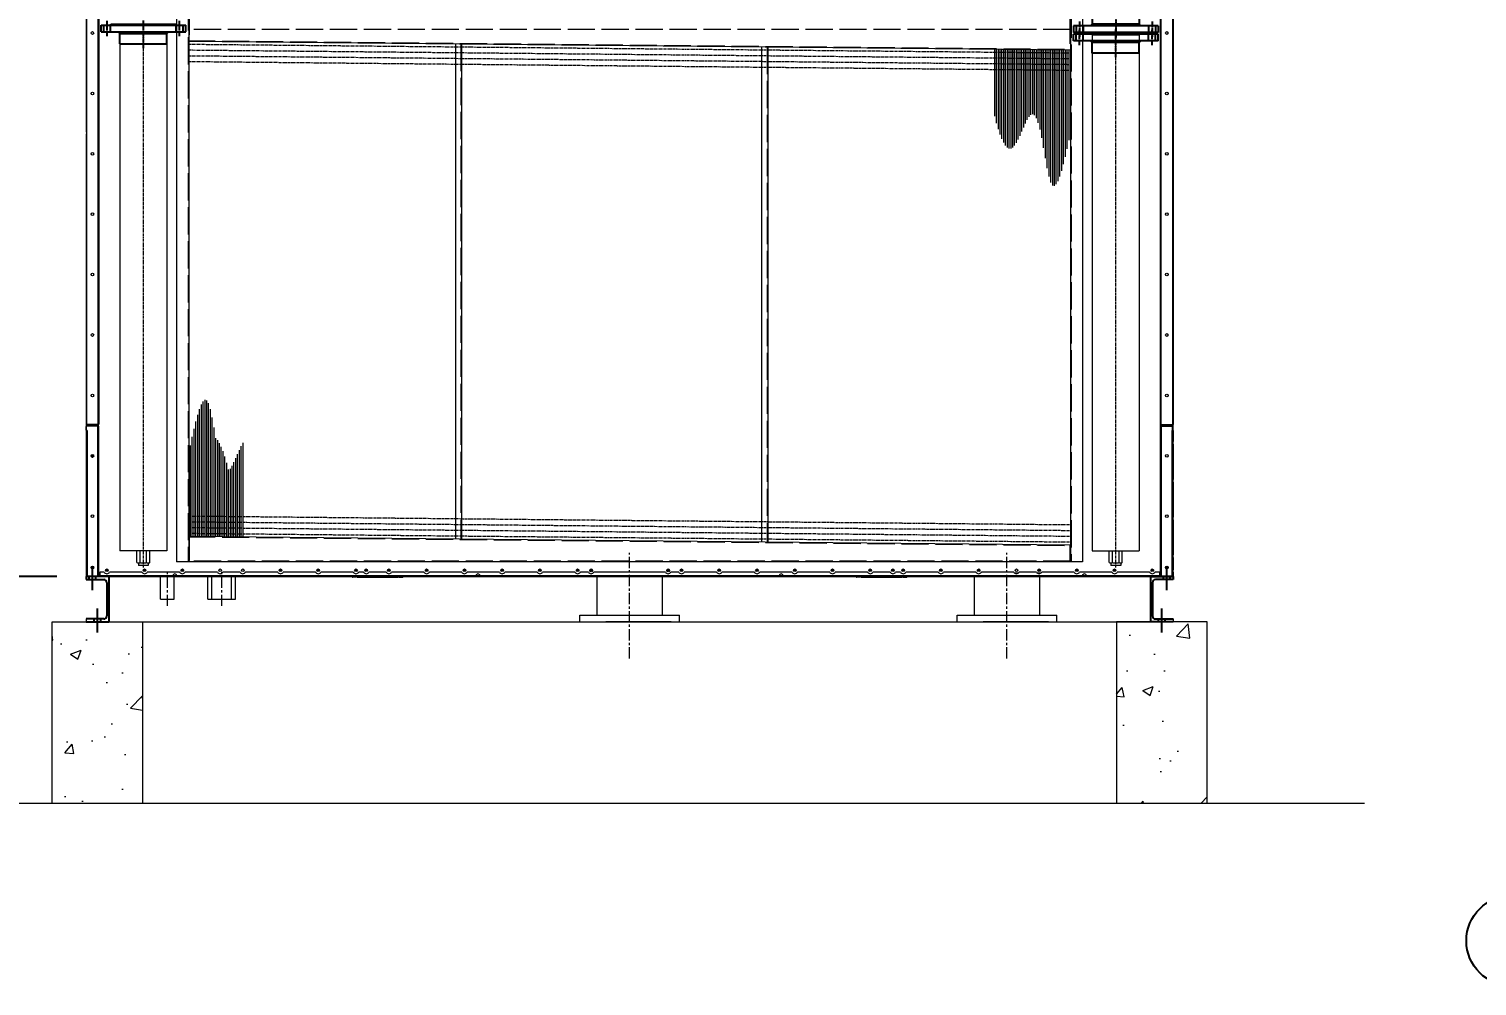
# Model space of a CAD drawing. Header units: millimetres. Extents: x -17070 to 52615, y -291348 to 41600.
# Drawn here: x 26059 to 30854, y 27032 to 30201 of the extents above; entities that cross this region are included whole.
import ezdxf

# ---------------------------------------------------------------- set-up
doc = ezdxf.new("R2010")
doc.units = ezdxf.units.MM
for name, pattern in [('CENTER', [2, 1.25, -0.25, 0.25, -0.25]), ('CENTERX2', [4, 2.5, -0.5, 0.5, -0.5]), ('DASHED', [15, 12, -3])]:
    doc.linetypes.add(name, pattern=pattern)
for name, color, linetype in [('center', 1, 'CENTER'), ('냉각탑_dim', 1, 'Continuous'), ('냉각탑_기초', 23, 'Continuous')]:
    doc.layers.add(name, color=color, linetype=linetype)
doc.styles.get("Standard").update_dxf_attribs({"font": 'arial.ttf'})
doc.dimstyles.new('1.40', dxfattribs={"dimscale": 20, "dimtxt": 1.5, "dimasz": 1, "dimexe": 0.5, "dimexo": 0.5, "dimgap": 0.5, "dimtad": 1, "dimdec": 0, "dimzin": 0, "dimdsep": 46, "dimtxsty": 'Standard', "dimcen": 0, "dimclrd": 2, "dimclre": 2, "dimclrt": 3, "dimadec": 0, "dimazin": 0, "dimtfac": 1, "dimtdec": 0, "dimtmove": 0, "dimatfit": 0, "dimfxl": 1, "dimtolj": 1, "dimtzin": 0, "dimlwd": -1, "dimlwe": -1, "dimarcsym": 0})

# ---------------------------------------------------------------- blocks, each defined once
blk = doc.blocks.new('*D515')
at = {"color": 2, "transparency": 16777216}
for p, q in [((26151.1, 31987.4), (25102.8, 31987.4)), ((25112.8, 31867.4), (25112.8, 28507.4)), ((26151.1, 28387.4), (25102.8, 28387.4))]:
    blk.add_line(p, q, dxfattribs=at)
for points in [[(25092.8, 31867.4), (25132.8, 31867.4), (25112.8, 31987.4)], [(25092.8, 28507.4), (25132.8, 28507.4), (25112.8, 28387.4)]]:
    blk.add_solid(points, dxfattribs=at)
at = {"layer": 'Defpoints', "color": 0, "transparency": 16777216}
for p in [(26251.1, 31987.4), (25112.8, 28387.4), (26251.1, 28387.4)]:
    blk.add_point(p, dxfattribs=at)
at = {"color": 3, "lineweight": 5, "transparency": 16777216, "insert": (24981.2, 30187.4), "char_height": 140, "attachment_point": 5, "rotation": 90}
blk.add_mtext('\\A1;3600', dxfattribs=at)
blk = doc.blocks.new('A$C1AC8305B')
at = {"color": 1, "linetype": 'CENTER', "ltscale": 10}
for p, q in [((40, 260), (90.5, 260)), ((0, 140), (93.5, 140)), ((40, 20), (90.5, 20))]:
    blk.add_line(p, q, dxfattribs=at)
at = {"color": 0, "ltscale": 30}
for p, q in [((54.3, 0), (54.3, 280)), ((54.3, 280), (76.3, 280)), ((54.3, 271.5), (76.3, 271.5)), ((54.3, 248.5), (76.3, 248.5)), ((76.3, 0), (76.3, 280)), ((76.3, 247.4), (79.3, 247.4)), ((79.3, 32.6), (79.3, 247.4)), ((14.3, 62), (14.3, 218)), ((14.3, 218), (49.3, 218)), ((49.3, 218), (54.3, 223.3)), ((49.3, 62), (49.3, 218)), ((14.3, 62), (49.3, 62)), ((49.3, 62), (54.3, 56.7)), ((54.3, 31.5), (76.3, 31.5)), ((54.3, 8.5), (76.3, 8.5)), ((54.3, 0), (76.3, 0)), ((76.3, 32.6), (79.3, 32.6))]:
    blk.add_line(p, q, dxfattribs=at)
blk = doc.blocks.new('3')
at = {"lineweight": 20, "ltscale": 7.5}
for p, q in [((26547.7, 31949.4), (26547.7, 28436.8)), ((26587.7, 31949.4), (26587.7, 28438.8)), ((29507.7, 31949.4), (29507.7, 28438.8)), ((29547.7, 31949.4), (29547.7, 28436.8)), ((29657.7, 30241.1), (29657.7, 30181.1)), ((26359.9, 30181.1), (26359.9, 28472.8)), ((26515.5, 30181.1), (26515.5, 28472.8)), ((29579.9, 30181.1), (29579.9, 28472.8)), ((29579.9, 30181.1), (29735.5, 30181.1)), ((29735.5, 30181.1), (29735.5, 28472.8)), ((26585.7, 30159.9), (29507.7, 30131.1)), ((27471.4, 30151.2), (27471.4, 28512.9)), ((27491.4, 30151), (27491.4, 28512.7)), ((28485, 30141.2), (28485, 28502.9)), ((28505, 30141), (28505, 28502.7)), ((26585.7, 28521.6), (29507.7, 28492.8)), ((26515.5, 28472.8), (26359.9, 28472.8)), ((26416.1, 28434.4), (26416.1, 28472.8)), ((26459.3, 28472.8), (26416.1, 28472.8)), ((26427, 28434.4), (26427, 28472.8)), ((26448.5, 28434.4), (26448.5, 28472.8)), ((26459.3, 28434.4), (26459.3, 28472.8)), ((29547.7, 28436.8), (26547.7, 28436.8)), ((29579.9, 28472.8), (29735.5, 28472.8)), ((29636.1, 28434.4), (29636.1, 28472.8)), ((29647, 28434.4), (29647, 28472.8)), ((29668.5, 28434.4), (29668.5, 28472.8)), ((29679.3, 28434.4), (29679.3, 28472.8)), ((26421.6, 28433.3), (26421.6, 28423.9)), ((26453.9, 28423.9), (26421.6, 28423.9)), ((26453.9, 28433.3), (26453.9, 28423.9)), ((29641.6, 28433.3), (29641.6, 28423.9)), ((29673.9, 28423.9), (29641.6, 28423.9)), ((29673.9, 28433.3), (29673.9, 28423.9))]:
    blk.add_line(p, q, dxfattribs=at)
at = {"color": 6, "linetype": 'DASHED', "lineweight": 20, "ltscale": 7.5}
for p, q in [((29509.7, 31949.4), (29509.7, 28436.8)), ((26585.7, 31860.6), (26585.7, 28438.8)), ((26589.7, 30271.1), (26589.7, 30161.1)), ((29505.7, 30241.1), (29505.7, 30131.1)), ((29507.7, 30199.1), (26585.7, 30199.1)), ((26585.7, 30161.9), (29507.7, 30133.1)), ((27489.4, 30151), (27489.4, 28512.7)), ((28503, 30141), (28503, 28502.7)), ((26585.7, 28519.6), (29507.7, 28490.8)), ((26589.7, 28531.1), (26589.7, 28438.8)), ((29505.7, 28492.8), (29505.7, 28438.8)), ((29507.7, 28438.8), (26585.7, 28438.8))]:
    blk.add_line(p, q, dxfattribs=at)
at = {"color": 7, "lineweight": 20}
for p, q in [((29805.7, 28892.2), (29805.7, 31814.4)), ((26286.9, 31749.4), (26286.9, 28890.8)), ((26289.7, 31750.8), (26289.7, 28892.2)), ((29808.5, 28890.8), (29808.5, 31749.4)), ((26248.9, 31744), (26248.9, 28890.8)), ((29846.5, 28890.8), (29846.5, 31744)), ((29849.3, 28890.8), (29849.3, 31744)), ((26325.3, 28387.4), (29770.1, 28387.4)), ((27939.4, 28387.4), (27939.4, 28259.4)), ((28155.7, 28387.4), (28155.7, 28259.4)), ((29189, 28387.4), (29189, 28259.4)), ((29405.3, 28387.4), (29405.3, 28259.4)), ((26494.7, 28312.4), (26539.7, 28312.4)), ((26651.2, 28312.4), (26743.2, 28312.4)), ((27882.6, 28259.4), (28212.6, 28259.4)), ((27882.6, 28237.4), (27882.6, 28259.4)), ((28212.6, 28237.4), (28212.6, 28259.4)), ((29132.1, 28259.4), (29462.1, 28259.4)), ((29132.1, 28237.4), (29132.1, 28259.4)), ((29462.1, 28237.4), (29462.1, 28259.4)), ((27882.6, 28237.4), (28212.6, 28237.4)), ((28185.7, 28237.4), (27969.4, 28237.4)), ((29132.1, 28237.4), (29462.1, 28237.4)), ((29435.3, 28237.4), (29219, 28237.4))]:
    blk.add_line(p, q, dxfattribs=at)
at = {"color": 7, "lineweight": 20, "ltscale": 0.441833}
blk.add_line((26247.7, 30919.2), (26247.7, 29858.8), dxfattribs=at)
at = {"color": 1, "linetype": 'CENTER', "lineweight": 20, "ltscale": 7.5}
for p, q in [((26437.7, 28418.1), (26437.7, 30181.1)), ((29657.7, 28418.1), (29657.7, 30181.1)), ((26585.7, 30150.4), (29507.6, 30121.6)), ((26585.7, 30131.3), (29507.4, 30102.5)), ((26585.7, 30112.3), (29507.2, 30083.5)), ((26585.7, 30093.2), (29507, 30064.4)), ((26585.7, 28588.3), (29508.4, 28559.5)), ((26585.7, 28569.2), (29508.2, 28540.4)), ((26585.7, 28550.2), (29508, 28521.4)), ((26585.7, 28531.1), (29507.8, 28502.3))]:
    blk.add_line(p, q, dxfattribs=at)
at = {"color": 5, "lineweight": 20, "ltscale": 7.5}
for p, q in [((29255.7, 30134.2), (29255.7, 29911.5)), ((29261.7, 30134.1), (29261.7, 29889.3)), ((29267.7, 30134), (29267.7, 29869.2)), ((29273.7, 30134), (29273.7, 29851.5)), ((29279.7, 30133.9), (29279.7, 29836.5)), ((29285.7, 30133.8), (29285.7, 29824.3)), ((29291.7, 30133.7), (29291.7, 29815)), ((29297.7, 30133.7), (29297.7, 29808.7)), ((29303.7, 30133.6), (29303.7, 29805.5)), ((29309.7, 30133.5), (29309.7, 29805.5)), ((29315.7, 30133.4), (29315.7, 29808.5)), ((29321.7, 30133.4), (29321.7, 29814.6)), ((29327.7, 30133.3), (29327.7, 29823.6)), ((29333.7, 30133.2), (29333.7, 29834.7)), ((29339.7, 30133.2), (29339.7, 29847.4)), ((29345.7, 30133.1), (29345.7, 29860.8)), ((29351.7, 30133), (29351.7, 29874.5)), ((29357.7, 30132.9), (29357.7, 29887.7)), ((29363.7, 30132.9), (29363.7, 29899.7)), ((29369.7, 30132.8), (29369.7, 29909.7)), ((29375.7, 30132.7), (29375.7, 29916.4)), ((29381.7, 30132.6), (29381.7, 29918.4)), ((29387.7, 30132.6), (29387.7, 29914.9)), ((29393.7, 30132.5), (29393.7, 29905.5)), ((29399.7, 30132.4), (29399.7, 29889.9)), ((29405.7, 30132.3), (29405.7, 29867.9)), ((29411.7, 30132.3), (29411.7, 29840)), ((29417.7, 30132.2), (29417.7, 29807.6)), ((29423.7, 30132.1), (29423.7, 29773.1)), ((29429.7, 30132), (29429.7, 29739.9)), ((29435.7, 30132), (29435.7, 29712.1)), ((29441.7, 30131.9), (29441.7, 29692.6)), ((29447.7, 30131.8), (29447.7, 29682.8)), ((29453.7, 30131.7), (29453.7, 29681.3)), ((29459.7, 30131.7), (29459.7, 29686.5)), ((29465.7, 30131.6), (29465.7, 29697.1)), ((29471.7, 30131.5), (29471.7, 29712.2)), ((29477.7, 30131.5), (29477.7, 29731)), ((29483.7, 30131.4), (29483.7, 29752.9)), ((29489.7, 30131.3), (29489.7, 29777.4)), ((29495.7, 30131.2), (29495.7, 29803.9)), ((29501.7, 30131.2), (29501.7, 29832.1)), ((26635.7, 28522.2), (26635.7, 28967.4)), ((26641.7, 28522.1), (26641.7, 28972.5)), ((26647.7, 28522), (26647.7, 28971)), ((26617.7, 28522.4), (26617.7, 28922.9)), ((26623.7, 28522.3), (26623.7, 28941.7)), ((26629.7, 28522.3), (26629.7, 28956.8)), ((26653.7, 28520.5), (26653.7, 28961.3)), ((26659.7, 28520.4), (26659.7, 28941.8)), ((26605.7, 28522.8), (26605.7, 28876.5)), ((26611.7, 28522.8), (26611.7, 28901)), ((26665.7, 28520.4), (26665.7, 28913.9)), ((26671.7, 28520.3), (26671.7, 28880.8)), ((26593.7, 28522.8), (26593.7, 28821.8)), ((26599.7, 28522.8), (26599.7, 28850)), ((26677.7, 28520.2), (26677.7, 28846.3)), ((26683.7, 28520.1), (26683.7, 28838.9)), ((26689.7, 28520.1), (26689.7, 28829.6)), ((26767.7, 28520.6), (26767.7, 28830.3)), ((26695.7, 28520), (26695.7, 28817.4)), ((26701.7, 28519.9), (26701.7, 28802.3)), ((26707.7, 28519.8), (26707.7, 28784.7)), ((26743.7, 28520.9), (26743.7, 28779.4)), ((26749.7, 28520.8), (26749.7, 28793.1)), ((26755.7, 28520.7), (26755.7, 28806.5)), ((26761.7, 28520.6), (26761.7, 28819.1)), ((26713.7, 28519.8), (26713.7, 28764.6)), ((26719.7, 28519.7), (26719.7, 28742.4)), ((26725.7, 28521.1), (26725.7, 28744.2)), ((26731.7, 28521), (26731.7, 28754.2)), ((26737.7, 28520.9), (26737.7, 28766.2))]:
    blk.add_line(p, q, dxfattribs=at)
at = {"color": 7, "lineweight": 20, "ltscale": 0.44375}
blk.add_line((26247.7, 29853.6), (26247.7, 28788.6), dxfattribs=at)
at = {"color": 7, "lineweight": 20, "ltscale": 0.000500046}
blk.add_line((26248.9, 28890.8), (26247.7, 28890.8), dxfattribs=at)
at = {"color": 7, "lineweight": 20, "ltscale": 0.004833}
for p, q in [((26247.7, 28872.4), (26247.7, 28884)), ((29845.7, 28872.4), (29845.7, 28884)), ((29847.7, 28872.4), (29847.7, 28884)), ((26293.4, 28402.4), (26293.4, 28390.8)), ((29802, 28402.4), (29802, 28390.8)), ((27143.2, 28385.4), (27131.6, 28385.4)), ((27283.2, 28385.4), (27294.8, 28385.4)), ((28812.2, 28385.4), (28800.6, 28385.4)), ((28952.2, 28385.4), (28963.8, 28385.4))]:
    blk.add_line(p, q, dxfattribs=at)
at = {"color": 7, "lineweight": 20, "ltscale": 0.000833333}
for p, q in [((26249.7, 28872.4), (26247.7, 28872.4)), ((26249.7, 28871.6), (26247.7, 28871.6)), ((26247.7, 28871.6), (26249.7, 28871.6)), ((29845.7, 28872.4), (29847.7, 28872.4)), ((29845.7, 28871.6), (29847.7, 28871.6)), ((29847.7, 28871.6), (29845.7, 28871.6)), ((26535, 28389.4), (26535, 28387.4)), ((26548.4, 28389.4), (26548.4, 28387.4)), ((27539, 28389.4), (27539, 28387.4)), ((27552.4, 28389.4), (27552.4, 28387.4)), ((28543, 28389.4), (28543, 28387.4)), ((28556.4, 28389.4), (28556.4, 28387.4)), ((29547, 28389.4), (29547, 28387.4)), ((29560.4, 28389.4), (29560.4, 28387.4)), ((27143.2, 28385.4), (27143.2, 28387.4)), ((27283.2, 28385.4), (27283.2, 28387.4)), ((28812.2, 28385.4), (28812.2, 28387.4)), ((28952.2, 28385.4), (28952.2, 28387.4))]:
    blk.add_line(p, q, dxfattribs=at)
at = {"color": 7, "lineweight": 20, "ltscale": 0.201042}
for p, q in [((26247.7, 28871.6), (26247.7, 28389.1)), ((26251.1, 28871.6), (26251.1, 28389.1)), ((29844.3, 28389.1), (29844.3, 28871.6)), ((29847.7, 28389.1), (29847.7, 28871.6))]:
    blk.add_line(p, q, dxfattribs=at)
at = {"color": 7, "lineweight": 20, "ltscale": 0.015833}
for p, q in [((26286.9, 28890.8), (26248.9, 28890.8)), ((29808.5, 28890.8), (29846.5, 28890.8))]:
    blk.add_line(p, q, dxfattribs=at)
at = {"color": 7, "lineweight": 20, "ltscale": 0.000583333}
for p, q in [((26249.3, 28889.4), (26249.3, 28890.8)), ((26251.1, 28871.6), (26249.7, 28871.6)), ((26286.9, 28889.4), (26286.9, 28890.8)), ((29808.5, 28889.4), (29808.5, 28890.8)), ((29845.7, 28871.6), (29844.3, 28871.6)), ((29846.1, 28889.4), (29846.1, 28890.8))]:
    blk.add_line(p, q, dxfattribs=at)
at = {"color": 7, "lineweight": 20, "ltscale": 0.015667}
for p, q in [((26249.3, 28889.4), (26286.9, 28889.4)), ((29846.1, 28889.4), (29808.5, 28889.4))]:
    blk.add_line(p, q, dxfattribs=at)
at = {"color": 7, "lineweight": 20, "ltscale": 0.000958937}
blk.add_line((26249.7, 28887.1), (26249.7, 28889.4), dxfattribs=at)
at = {"color": 7, "lineweight": 20, "ltscale": 0.005875}
for p, q in [((26249.7, 28871.6), (26249.7, 28885.7)), ((29845.7, 28885.7), (29845.7, 28871.6))]:
    blk.add_line(p, q, dxfattribs=at)
at = {"color": 7, "lineweight": 20, "ltscale": 0.01525}
for p, q in [((26286.3, 28885.7), (26249.7, 28885.7)), ((29809.1, 28885.7), (29845.7, 28885.7)), ((26286.3, 28387.4), (26249.7, 28387.4)), ((29845.7, 28387.4), (29809.1, 28387.4))]:
    blk.add_line(p, q, dxfattribs=at)
at = {"color": 7, "lineweight": 20, "ltscale": 0.014667}
for p, q in [((26251.1, 28887.4), (26286.3, 28887.4)), ((29844.3, 28887.4), (29809.1, 28887.4)), ((26251.1, 28389.1), (26286.3, 28389.1)), ((29844.3, 28389.1), (29809.1, 28389.1))]:
    blk.add_line(p, q, dxfattribs=at)
at = {"color": 7, "lineweight": 20, "ltscale": 0.000834157}
blk.add_line((26253.1, 28887.4), (26253.1, 28889.4), dxfattribs=at)
at = {"color": 7, "lineweight": 20, "ltscale": 0.000708334}
for p, q in [((26286.3, 28885.7), (26286.3, 28887.4)), ((29809.1, 28885.7), (29809.1, 28887.4))]:
    blk.add_line(p, q, dxfattribs=at)
at = {"color": 7, "lineweight": 20, "ltscale": 0.001131}
for p, q in [((26289, 28885.7), (26286.3, 28885.7)), ((29806.4, 28885.7), (29809.1, 28885.7)), ((26289, 28389.1), (26286.3, 28389.1)), ((29806.4, 28389.1), (29809.1, 28389.1))]:
    blk.add_line(p, q, dxfattribs=at)
at = {"color": 7, "lineweight": 20, "ltscale": 0.206917}
for p, q in [((26286.3, 28389.1), (26286.3, 28885.7)), ((29809.1, 28389.1), (29809.1, 28885.7))]:
    blk.add_line(p, q, dxfattribs=at)
at = {"color": 7, "lineweight": 20, "ltscale": 0.000912135}
for p, q in [((26289.1, 28890.8), (26286.9, 28890.8)), ((29808.5, 28890.8), (29806.3, 28890.8))]:
    blk.add_line(p, q, dxfattribs=at)
at = {"color": 7, "lineweight": 20, "ltscale": 0.000414935}
for p, q in [((26288, 28885.7), (26288.7, 28886.4)), ((29807.4, 28885.7), (29806.7, 28886.4)), ((26288, 28389.1), (26288.7, 28388.4)), ((29807.4, 28389.1), (29806.7, 28388.4))]:
    blk.add_line(p, q, dxfattribs=at)
at = {"color": 7, "lineweight": 20, "ltscale": 0.000341711}
for p, q in [((26288.9, 28890.2), (26288.3, 28890.8)), ((29806.5, 28890.2), (29807.1, 28890.8))]:
    blk.add_line(p, q, dxfattribs=at)
at = {"color": 7, "lineweight": 20, "ltscale": 0.00126}
blk.add_line((26288.3, 28886.7), (26288.3, 28889.8), dxfattribs=at)
at = {"color": 7, "lineweight": 20, "ltscale": 1.84442e-05}
blk.add_line((26289.7, 28892.1), (26289.7, 28892.2), dxfattribs=at)
at = {"color": 7, "lineweight": 20, "ltscale": 1.85381e-05}
blk.add_line((26289.7, 28892.1), (26289.7, 28892.2), dxfattribs=at)
at = {"color": 7, "lineweight": 20, "ltscale": 2.99318e-05}
blk.add_line((26289.7, 28892.1), (26289.7, 28892.2), dxfattribs=at)
blk.add_line((26289.7, 28892.1), (26289.7, 28892.2), dxfattribs=at)
at = {"color": 7, "lineweight": 20, "ltscale": 1.47704e-05}
blk.add_line((26289.7, 28892.2), (26289.7, 28892.2), dxfattribs=at)
at = {"color": 7, "lineweight": 20, "ltscale": 2.54818e-05}
blk.add_line((26289.7, 28884), (26289.7, 28884), dxfattribs=at)
at = {"color": 7, "lineweight": 20, "ltscale": 0.2055}
for p, q in [((26289.7, 28390.8), (26289.7, 28884)), ((29805.7, 28390.8), (29805.7, 28884))]:
    blk.add_line(p, q, dxfattribs=at)
at = {"color": 7, "lineweight": 20, "ltscale": 0.00337}
blk.add_line((29805.7, 28884), (29805.7, 28892.1), dxfattribs=at)
at = {"color": 7, "lineweight": 20, "ltscale": 0.000833944}
blk.add_line((29809.1, 28887.4), (29809.1, 28889.4), dxfattribs=at)
at = {"color": 7, "lineweight": 20, "ltscale": 0.000833304}
blk.add_line((29844.3, 28887.4), (29844.3, 28889.4), dxfattribs=at)
at = {"color": 7, "lineweight": 20, "ltscale": 0.000332419}
blk.add_line((29845.7, 28872.4), (29845.7, 28871.6), dxfattribs=at)
at = {"color": 7, "lineweight": 20, "ltscale": 0.001167}
blk.add_line((29846.5, 28890.8), (29849.3, 28890.8), dxfattribs=at)
at = {"color": 7, "lineweight": 20, "ltscale": 0.002832}
blk.add_line((29847.7, 28884), (29847.7, 28890.8), dxfattribs=at)
at = {"color": 7, "lineweight": 20, "ltscale": 0.00033333}
blk.add_line((29847.7, 28871.6), (29847.7, 28872.4), dxfattribs=at)
at = {"color": 7, "lineweight": 20, "ltscale": 0.011892}
blk.add_line((29847.7, 28871.6), (29847.7, 28843), dxfattribs=at)
at = {"color": 7, "lineweight": 20, "ltscale": 0.003608}
for p, q in [((29847.7, 28843), (29847.7, 28834.4)), ((29847.7, 28825.7), (29847.7, 28834.4)), ((29847.7, 28718), (29847.7, 28709.4)), ((29847.7, 28700.7), (29847.7, 28709.4)), ((29847.7, 28593), (29847.7, 28584.4)), ((29847.7, 28575.7), (29847.7, 28584.4)), ((29847.7, 28468), (29847.7, 28459.4)), ((29847.7, 28450.7), (29847.7, 28459.4)), ((29847.7, 28418), (29847.7, 28409.4)), ((29847.7, 28400.7), (29847.7, 28409.4))]:
    blk.add_line(p, q, dxfattribs=at)
at = {"color": 7, "lineweight": 20, "ltscale": 0.044866}
for p, q in [((29847.7, 28825.7), (29847.7, 28718)), ((29847.7, 28700.7), (29847.7, 28593)), ((29847.7, 28575.7), (29847.7, 28468))]:
    blk.add_line(p, q, dxfattribs=at)
at = {"color": 7, "lineweight": 20, "ltscale": 0.003735}
blk.add_line((26273.2, 28787), (26264.2, 28787), dxfattribs=at)
at = {"color": 7, "lineweight": 20, "ltscale": 0.003614}
blk.add_line((26264.4, 28788.6), (26273, 28788.6), dxfattribs=at)
at = {"color": 7, "lineweight": 20, "ltscale": 0.003172}
blk.add_line((26272.5, 28785), (26264.9, 28785), dxfattribs=at)
at = {"color": 7, "lineweight": 20, "ltscale": 0.001718}
blk.add_line((26266.6, 28783.4), (26270.8, 28783.4), dxfattribs=at)
at = {"color": 7, "lineweight": 20, "ltscale": 0.053167}
blk.add_line((26289.7, 28602.2), (26289.7, 28729.8), dxfattribs=at)
at = {"color": 7, "lineweight": 20, "ltscale": 0.000834318}
for p, q in [((29847.7, 28517.4), (29847.7, 28517.4)), ((29847.7, 28407.4), (29847.7, 28407.4))]:
    blk.add_line(p, q, dxfattribs=at)
at = {"color": 7, "lineweight": 20, "ltscale": 0.000834992}
blk.add_line((29847.7, 28514.2), (29847.7, 28514.2), dxfattribs=at)
at = {"color": 7, "lineweight": 20, "ltscale": 0.013616}
blk.add_line((29847.7, 28450.7), (29847.7, 28418), dxfattribs=at)
at = {"color": 7, "lineweight": 20, "ltscale": 0.001417}
for p, q in [((26251.1, 28389.1), (26247.7, 28389.1)), ((26293.4, 28387.4), (26293.4, 28390.8)), ((29802, 28387.4), (29802, 28390.8)), ((29844.3, 28389.1), (29847.7, 28389.1))]:
    blk.add_line(p, q, dxfattribs=at)
at = {"color": 7, "lineweight": 20, "ltscale": 0.000708333}
for p, q in [((26249.7, 28389.1), (26249.7, 28387.4)), ((26286.3, 28389.1), (26286.3, 28387.4)), ((26293.4, 28390.3), (26291.7, 28390.3)), ((26293.4, 28389.4), (26291.7, 28389.4)), ((29802, 28390.3), (29803.7, 28390.3)), ((29802, 28389.4), (29803.7, 28389.4)), ((29809.1, 28389.1), (29809.1, 28387.4)), ((29845.7, 28389.1), (29845.7, 28387.4))]:
    blk.add_line(p, q, dxfattribs=at)
at = {"color": 1, "linetype": 'CENTERX2', "ltscale": 50}
for p, q in [((26268.7, 28342.4), (26268.7, 28422.4)), ((29826.7, 28342.4), (29826.7, 28422.4)), ((26285.2, 28202.4), (26285.2, 28282.4)), ((29810.2, 28202.4), (29810.2, 28282.4))]:
    blk.add_line(p, q, dxfattribs=at)
at = {"color": 7, "lineweight": 20, "ltscale": 2.38284e-05}
blk.add_line((26289.7, 28390.7), (26289.7, 28390.8), dxfattribs=at)
at = {"color": 7, "lineweight": 20, "ltscale": 0.000375}
for p, q in [((26291.7, 28390.3), (26291.7, 28389.4)), ((29803.7, 28390.3), (29803.7, 28389.4)), ((29803.7, 28390.3), (29803.7, 28389.4)), ((29803.7, 28390.3), (29803.7, 28389.4)), ((29803.7, 28390.3), (29803.7, 28389.4)), ((29803.7, 28390.3), (29803.7, 28389.4)), ((29803.7, 28390.3), (29803.7, 28389.4))]:
    blk.add_line(p, q, dxfattribs=at)
at = {"color": 7, "lineweight": 20, "ltscale": 0.005987}
for p, q in [((26307.8, 28402.4), (26293.4, 28402.4)), ((29802, 28402.4), (29787.6, 28402.4))]:
    blk.add_line(p, q, dxfattribs=at)
at = {"color": 7, "lineweight": 20, "ltscale": 0.100609}
for p, q in [((26293.4, 28390.8), (26534.9, 28390.8)), ((29560.5, 28390.8), (29802, 28390.8))]:
    blk.add_line(p, q, dxfattribs=at)
at = {"color": 7, "lineweight": 20, "ltscale": 0.044641}
for p, q in [((26432.8, 28402.4), (26325.6, 28402.4)), ((26557.8, 28402.4), (26450.6, 28402.4)), ((26682.8, 28402.4), (26575.6, 28402.4)), ((26882.8, 28402.4), (26775.6, 28402.4)), ((27007.8, 28402.4), (26900.6, 28402.4)), ((27132.8, 28402.4), (27025.6, 28402.4)), ((27366.8, 28402.4), (27259.6, 28402.4)), ((27491.8, 28402.4), (27384.6, 28402.4)), ((27616.8, 28402.4), (27509.6, 28402.4)), ((27741.8, 28402.4), (27634.6, 28402.4)), ((27866.8, 28402.4), (27759.6, 28402.4)), ((28335.8, 28402.4), (28228.6, 28402.4)), ((28460.8, 28402.4), (28353.6, 28402.4)), ((28585.8, 28402.4), (28478.6, 28402.4)), ((28710.8, 28402.4), (28603.6, 28402.4)), ((28835.8, 28402.4), (28728.6, 28402.4)), ((29069.8, 28402.4), (28962.6, 28402.4)), ((29194.8, 28402.4), (29087.6, 28402.4)), ((29319.8, 28402.4), (29212.6, 28402.4)), ((29519.8, 28402.4), (29412.6, 28402.4)), ((29644.8, 28402.4), (29537.6, 28402.4)), ((29769.8, 28402.4), (29662.6, 28402.4))]:
    blk.add_line(p, q, dxfattribs=at)
at = {"color": 7, "lineweight": 20, "ltscale": 0.005698}
for p, q in [((26534.9, 28390.8), (26548.5, 28390.8)), ((27538.9, 28390.8), (27552.5, 28390.8)), ((28542.9, 28390.8), (28556.5, 28390.8)), ((29546.9, 28390.8), (29560.5, 28390.8))]:
    blk.add_line(p, q, dxfattribs=at)
at = {"color": 7, "lineweight": 20, "ltscale": 0.005614}
for p, q in [((26535, 28389.4), (26548.4, 28389.4)), ((27539, 28389.4), (27552.4, 28389.4)), ((28543, 28389.4), (28556.4, 28389.4)), ((29547, 28389.4), (29560.4, 28389.4)), ((26535, 28387.4), (26548.4, 28387.4)), ((27539, 28387.4), (27552.4, 28387.4)), ((28543, 28387.4), (28556.4, 28387.4)), ((29547, 28387.4), (29560.4, 28387.4))]:
    blk.add_line(p, q, dxfattribs=at)
at = {"color": 7, "lineweight": 20, "ltscale": 0.412635}
for p, q in [((26548.5, 28390.8), (27538.9, 28390.8)), ((28556.5, 28390.8), (29546.9, 28390.8))]:
    blk.add_line(p, q, dxfattribs=at)
at = {"color": 7, "lineweight": 20, "ltscale": 0.023808}
for p, q in [((26757.8, 28402.4), (26700.6, 28402.4)), ((27241.8, 28402.4), (27184.6, 28402.4)), ((28910.8, 28402.4), (28853.6, 28402.4)), ((29394.8, 28402.4), (29337.6, 28402.4))]:
    blk.add_line(p, q, dxfattribs=at)
at = {"color": 7, "lineweight": 20, "ltscale": 0.006725}
for p, q in [((27166.8, 28402.4), (27150.6, 28402.4)), ((28944.8, 28402.4), (28928.6, 28402.4))]:
    blk.add_line(p, q, dxfattribs=at)
at = {"color": 7, "lineweight": 20, "ltscale": 0.171731}
blk.add_line((27552.5, 28390.8), (28543, 28390.8), dxfattribs=at)
at = {"color": 7, "lineweight": 20, "ltscale": 0.0111}
for p, q in [((27911.3, 28402.4), (27884.6, 28402.4)), ((28210.8, 28402.4), (28184.1, 28402.4))]:
    blk.add_line(p, q, dxfattribs=at)
at = {"color": 7, "lineweight": 20, "ltscale": 1.93507e-05}
for p, q in [((27920.2, 28396.9), (27920.2, 28396.9)), ((28175.2, 28396.9), (28175.2, 28396.9))]:
    blk.add_line(p, q, dxfattribs=at)
at = {"color": 7, "lineweight": 20, "ltscale": 0.007604}
blk.add_line((28166.3, 28402.4), (27929.1, 28402.4), dxfattribs=at)
at = {"color": 7, "lineweight": 20, "ltscale": 0.00439}
for p, q in [((29334, 28398.4), (29323.4, 28398.4)), ((29409, 28398.4), (29398.4, 28398.4))]:
    blk.add_line(p, q, dxfattribs=at)
at = {"color": 7, "lineweight": 20, "ltscale": 0.000837582}
blk.add_line((29803.7, 28390.6), (29805.7, 28390.6), dxfattribs=at)
at = {"color": 7, "lineweight": 20, "ltscale": 0.000374986}
blk.add_line((29803.7, 28389.4), (29803.7, 28390.3), dxfattribs=at)
at = {"color": 7, "lineweight": 20, "ltscale": 0.001168}
blk.add_line((29847.7, 28402.4), (29847.7, 28399.6), dxfattribs=at)
at = {"color": 7, "lineweight": 20, "ltscale": 0.00485}
blk.add_line((29847.7, 28400.7), (29847.7, 28389.1), dxfattribs=at)
at = {"color": 7, "lineweight": 20, "ltscale": 0.003775}
blk.add_line((29847.7, 28390.8), (29847.7, 28399.8), dxfattribs=at)
at = {"lineweight": 20}
for p, q in [((29847.7, 28389.1), (29847.7, 28387.4)), ((26320.7, 28387.4), (26247.7, 28387.4)), ((29845.7, 28387.4), (29847.7, 28387.4))]:
    blk.add_line(p, q, dxfattribs=at)
at = {"color": 7, "lineweight": 25, "ltscale": 0.008333}
for p, q in [((26247.7, 28387.4), (26247.7, 28377.4)), ((29847.7, 28387.4), (29847.7, 28377.4))]:
    blk.add_line(p, q, dxfattribs=at)
at = {"color": 7, "lineweight": 25, "ltscale": 0.125}
for p, q in [((26322.7, 28387.4), (26247.7, 28387.4)), ((29772.7, 28387.4), (29847.7, 28387.4)), ((26247.7, 28237.4), (26322.7, 28237.4)), ((29847.7, 28237.4), (29772.7, 28237.4))]:
    blk.add_line(p, q, dxfattribs=at)
at = {"color": 7, "lineweight": 25, "ltscale": 0.05125}
for p, q in [((26247.7, 28377.4), (26306.2, 28377.4)), ((29847.7, 28377.4), (29789.2, 28377.4)), ((26306.2, 28247.4), (26247.7, 28247.4)), ((29789.2, 28247.4), (29847.7, 28247.4))]:
    blk.add_line(p, q, dxfattribs=at)
at = {"color": 7, "lineweight": 20, "ltscale": 0.280701}
blk.add_line((26249.1, 28387.4), (26284.3, 28387.4), dxfattribs=at)
for p, q in [((26257.7, 28377.4), (26257.7, 28387.4)), ((26279.7, 28377.4), (26279.7, 28387.4)), ((29815.7, 28377.4), (29815.7, 28387.4)), ((29837.7, 28377.4), (29837.7, 28387.4)), ((26274.2, 28237.4), (26274.2, 28247.4)), ((26296.2, 28237.4), (26296.2, 28247.4)), ((29799.2, 28237.4), (29799.2, 28247.4)), ((29821.2, 28237.4), (29821.2, 28247.4))]:
    blk.add_line(p, q)
at = {"color": 7, "lineweight": 20, "ltscale": 0.002932}
blk.add_line((26286.4, 28387.4), (26293.4, 28387.4), dxfattribs=at)
at = {"color": 7, "lineweight": 20, "ltscale": 0.100651}
for p, q in [((26293.4, 28387.4), (26535, 28387.4)), ((29560.4, 28387.4), (29802, 28387.4))]:
    blk.add_line(p, q, dxfattribs=at)
at = {"color": 7, "lineweight": 20, "ltscale": 0.004083}
for p, q in [((26315.5, 28387.4), (26325.3, 28387.4)), ((29770.1, 28387.4), (29779.9, 28387.4))]:
    blk.add_line(p, q, dxfattribs=at)
at = {"color": 7, "lineweight": 25, "ltscale": 0.091667}
for p, q in [((26316.2, 28367.4), (26316.2, 28257.4)), ((29779.2, 28367.4), (29779.2, 28257.4))]:
    blk.add_line(p, q, dxfattribs=at)
at = {"ltscale": 25}
for p, q in [((26322.7, 28387.4), (26322.7, 28237.4)), ((29772.7, 28387.4), (29772.7, 28237.4))]:
    blk.add_line(p, q, dxfattribs=at)
at = {"lineweight": 5}
for p, q in [((26494.7, 28312.4), (26494.7, 28387.4)), ((26539.7, 28312.4), (26539.7, 28387.4)), ((26651.2, 28312.4), (26651.2, 28387.4)), ((26664.7, 28312.4), (26664.7, 28387.4)), ((26729.7, 28312.4), (26729.7, 28387.4)), ((26743.2, 28312.4), (26743.2, 28387.4)), ((26322.7, 28237.4), (29772.7, 28237.4))]:
    blk.add_line(p, q, dxfattribs=at)
at = {"color": 7, "lineweight": 20, "ltscale": 0.412719}
for p, q in [((26548.4, 28387.4), (27539, 28387.4)), ((28556.4, 28387.4), (29547, 28387.4))]:
    blk.add_line(p, q, dxfattribs=at)
at = {"color": 7, "lineweight": 20, "ltscale": 0.000833651}
for p, q in [((27145.2, 28385.4), (27145.2, 28387.4)), ((27281.2, 28385.4), (27281.2, 28387.4)), ((28814.2, 28385.4), (28814.2, 28387.4)), ((28950.2, 28385.4), (28950.2, 28387.4))]:
    blk.add_line(p, q, dxfattribs=at)
at = {"color": 7, "lineweight": 20, "ltscale": 0.056667}
for p, q in [((27145.2, 28385.4), (27281.2, 28385.4)), ((28814.2, 28385.4), (28950.2, 28385.4))]:
    blk.add_line(p, q, dxfattribs=at)
at = {"color": 7, "lineweight": 20, "ltscale": 0.17433}
for p, q in [((27552.4, 28387.4), (27970.8, 28387.4)), ((28124.6, 28387.4), (28543, 28387.4))]:
    blk.add_line(p, q, dxfattribs=at)
at = {"color": 7, "lineweight": 20, "ltscale": 0.026917}
blk.add_line((29844.5, 28387.4), (29779.9, 28387.4), dxfattribs=at)
at = {"color": 7, "lineweight": 20, "ltscale": 0.002958}
blk.add_line((29809.1, 28387.4), (29802, 28387.4), dxfattribs=at)
at = {"color": 7, "lineweight": 15, "ltscale": 0.0625}
for p, q in [((26247.7, 28247.4), (26247.7, 28237.4)), ((29847.7, 28247.4), (29847.7, 28237.4))]:
    blk.add_line(p, q, dxfattribs=at)
at = {"color": 7, "lineweight": 20}
for centre, radius in [((26268.7, 30187.4), 4.5), ((29826.7, 30187.4), 4.5), ((26268.7, 29987.4), 4.5), ((29826.7, 29987.4), 4.5), ((26268.7, 29787.4), 4.5), ((29826.7, 29787.4), 4.5), ((26268.7, 29587.4), 4.5), ((29826.7, 29587.4), 4.5), ((26268.7, 29387.4), 4.5), ((29826.7, 29387.4), 4.5), ((26268.7, 29187.4), 4.5), ((29826.7, 29187.4), 4.5), ((26268.7, 28987.4), 4.5), ((29826.7, 28987.4), 4.5), ((26268.7, 28787.4), 4.5), ((29826.7, 28787.4), 4.5), ((26268.7, 28587.4), 4.5), ((29826.7, 28587.4), 4.5), ((26268.7, 28417.4), 4.5), ((26316.7, 28408.4), 4.5), ((26316.7, 28408.4), 3), ((26441.7, 28408.4), 4.5), ((26441.7, 28408.4), 3), ((26566.7, 28408.4), 4.5), ((26566.7, 28408.4), 3), ((26691.7, 28408.4), 4.5), ((26766.7, 28408.4), 4.5), ((26891.7, 28408.4), 4.5), ((26891.7, 28408.4), 3), ((27016.7, 28408.4), 4.5), ((27016.7, 28408.4), 3), ((27141.7, 28408.4), 4.5), ((27141.7, 28408.4), 3), ((27175.7, 28408.4), 4.5), ((27175.7, 28408.4), 3), ((27250.7, 28408.4), 4.5), ((27250.7, 28408.4), 3), ((27375.7, 28408.4), 4.5), ((27375.7, 28408.4), 3), ((27500.7, 28408.4), 4.5), ((27500.7, 28408.4), 3), ((27625.7, 28408.4), 4.5), ((27625.7, 28408.4), 3), ((27750.7, 28408.4), 4.5), ((27750.7, 28408.4), 3), ((27875.7, 28408.4), 4.5), ((27875.7, 28408.4), 3), ((27920.2, 28407.9), 4.5), ((27920.2, 28408.4), 3), ((28175.2, 28407.9), 4.5), ((28175.2, 28408.4), 3), ((28219.7, 28408.4), 4.5), ((28219.7, 28408.4), 3), ((28344.7, 28408.4), 4.5), ((28344.7, 28408.4), 3), ((28469.7, 28408.4), 4.5), ((28469.7, 28408.4), 3), ((28594.7, 28408.4), 4.5), ((28594.7, 28408.4), 3), ((28719.7, 28408.4), 4.5), ((28719.7, 28408.4), 3), ((28844.7, 28408.4), 4.5), ((28844.7, 28408.4), 3), ((28919.7, 28408.4), 4.5), ((28919.7, 28408.4), 3), ((28953.7, 28408.4), 4.5), ((28953.7, 28408.4), 3), ((29078.7, 28408.4), 4.5), ((29078.7, 28408.4), 3), ((29203.7, 28408.4), 4.5), ((29203.7, 28408.4), 3), ((29328.7, 28408.4), 4.5), ((29403.7, 28408.4), 4.5), ((29403.7, 28408.4), 3), ((29528.7, 28408.4), 4.5), ((29528.7, 28408.4), 3), ((29653.7, 28408.4), 4.5), ((29653.7, 28408.4), 3), ((29778.7, 28408.4), 4.5), ((29778.7, 28408.4), 3), ((29826.7, 28417.4), 4.5)]:
    blk.add_circle(centre, radius, dxfattribs=at)
for centre, radius, start, end in [((26251.1, 28884), 3.4, 90, 180), ((26250.5, 28892.2), 2.8, 210, 244.6228), ((26286.3, 28884), 3.4, 0, 90), ((26286.9, 28892.2), 2.8, 270, 0), ((29808.5, 28892.2), 2.8, 180, 270), ((29809.1, 28884), 3.4, 90, 180), ((29844.3, 28884), 3.4, 0, 90), ((29844.9, 28892.2), 2.8, 295.3767, 330), ((26248.9, 28789.8), 1.2, 180, 180.7349), ((26248.9, 28782.2), 1.2, 179.2651, 180), ((29844.5, 28532.2), 5.2, 52.0246, 52.0532), ((26251.1, 28390.8), 3.4, 210, 245.6841), ((26286.3, 28390.8), 3.4, 270, 0), ((26295.1, 28390.8), 3.4, 204.3161, 239.9997), ((26316.7, 28406.9), 10, 206.7437, 333.2563), ((26441.7, 28406.9), 10, 206.7437, 333.2563), ((26551.3, 28388.5), 16.6, 171.9124, 179.4428), ((26541.7, 28389.3), 7, 12.3734, 167.6266), ((26532.1, 28388.5), 16.6, 0.5572, 8.0877), ((26566.7, 28406.9), 10, 206.7437, 333.2563), ((26691.7, 28406.9), 10, 206.7437, 333.2563), ((26766.7, 28406.9), 10, 206.7437, 333.2563), ((26891.7, 28406.9), 10, 206.7437, 333.2563), ((27016.7, 28406.9), 10, 206.7437, 333.2563), ((27141.7, 28406.9), 10, 206.7437, 333.2563), ((27175.7, 28406.9), 10, 206.7437, 333.2563), ((27250.7, 28406.9), 10, 206.7437, 333.2563), ((27375.7, 28406.9), 10, 206.7437, 333.2563), ((27500.7, 28406.9), 10, 206.7437, 333.2563), ((27555.3, 28388.5), 16.6, 171.9124, 179.4428), ((27545.7, 28389.3), 7, 12.3734, 167.6266), ((27536.1, 28388.5), 16.6, 0.5572, 8.0877), ((27625.7, 28406.9), 10, 206.7437, 333.2563), ((27750.7, 28406.9), 10, 206.7437, 333.2563), ((27875.7, 28406.9), 10, 206.7437, 333.2563), ((27920.2, 28406.9), 10, 206.7437, 333.2563), ((27920.2, 28407.4), 4.5, 3.185, 176.8155), ((28175.2, 28406.9), 10, 206.7437, 333.2563), ((28175.2, 28407.4), 4.5, 3.185, 176.8155), ((28219.7, 28406.9), 10, 206.7437, 333.2563), ((28344.7, 28406.9), 10, 206.7437, 333.2563), ((28469.7, 28406.9), 10, 206.7437, 333.2563), ((28559.3, 28388.5), 16.6, 171.9124, 179.4428), ((28549.7, 28389.3), 7, 12.3734, 167.6266), ((28540.1, 28388.5), 16.6, 0.5572, 8.0877), ((28594.7, 28406.9), 10, 206.7437, 333.2563), ((28719.7, 28406.9), 10, 206.7437, 333.2563), ((28844.7, 28406.9), 10, 206.7437, 333.2563), ((28919.7, 28406.9), 10, 206.7437, 333.2563), ((28953.7, 28406.9), 10, 206.7437, 333.2563), ((29078.7, 28406.9), 10, 206.7437, 333.2563), ((29203.7, 28406.9), 10, 206.7437, 333.2563), ((29328.7, 28406.9), 10, 206.7437, 333.2563), ((29403.7, 28406.9), 10, 206.7437, 333.2563), ((29528.7, 28406.9), 10, 206.7437, 333.2563), ((29563.3, 28388.5), 16.6, 171.9124, 179.4428), ((29553.7, 28389.3), 7, 12.3734, 167.6266), ((29544.1, 28388.5), 16.6, 0.5572, 8.0877), ((29653.7, 28406.9), 10, 206.7437, 333.2563), ((29778.7, 28406.9), 10, 206.7437, 333.2563), ((29800.3, 28390.8), 3.4, 299.9991, 335.6839), ((29809.1, 28390.8), 3.4, 180, 270), ((29844.3, 28390.8), 3.4, 294.3156, 330), ((29844.5, 28392.6), 5.2, 283.3156, 307.9754), ((27131.6, 28388.8), 3.4, 204.3017, 270), ((27131.6, 28388.8), 1.4, 268.112, 270), ((27294.8, 28388.8), 3.4, 270, 335.6983), ((27294.8, 28388.8), 1.4, 270, 271.888), ((28800.6, 28388.8), 3.4, 204.3017, 270), ((28800.6, 28388.8), 1.4, 268.112, 270), ((28963.8, 28388.8), 3.4, 270, 335.6983), ((28963.8, 28388.8), 1.4, 270, 271.888)]:
    blk.add_arc(centre, radius, start, end, dxfattribs=at)
at = {"color": 7, "lineweight": 25}
for centre, start, end in [((26306.2, 28367.4), 0, 90), ((29789.2, 28367.4), 90, 180), ((26306.2, 28257.4), 270, 0), ((29789.2, 28257.4), 180, 270)]:
    blk.add_arc(centre, 10, start, end, dxfattribs=at)
at = {"lineweight": 20, "ltscale": 7.5}
for centre in [(26421.6, 28434.4), (26432.4, 28434.4), (26443.1, 28434.4), (26453.9, 28434.4), (29641.6, 28434.4), (29652.4, 28434.4), (29663.1, 28434.4), (29673.9, 28434.4)]:
    blk.add_ellipse(centre, major_axis=(5.4, 0), ratio=0.200221, start_param=3.141593, end_param=6.283185, dxfattribs=at)
at = {"color": 7, "lineweight": 20}
for points in [[(26289, 28885.7), (26289.3, 28885.4), (26289.5, 28885), (26289.6, 28884.7), (26289.7, 28884.3), (26289.7, 28884)], [(26289.1, 28890.8), (26289.3, 28891.1), (26289.5, 28891.3), (26289.6, 28891.6), (26289.7, 28891.9), (26289.7, 28892.2)], [(29806.3, 28890.8), (29806.1, 28891.1), (29805.9, 28891.3), (29805.8, 28891.6), (29805.7, 28891.9), (29805.7, 28892.2)], [(29806.4, 28885.7), (29806.1, 28885.4), (29805.9, 28885), (29805.8, 28884.7), (29805.7, 28884.3), (29805.7, 28884)], [(26289, 28389.1), (26289.3, 28389.4), (26289.5, 28389.8), (26289.6, 28390.1), (26289.7, 28390.4), (26289.7, 28390.8)], [(26535, 28389.4), (26534.9, 28389.4), (26534.8, 28389.4), (26534.8, 28389.4), (26534.8, 28389.5), (26534.7, 28389.6)], [(26548.7, 28389.6), (26548.6, 28389.5), (26548.6, 28389.4), (26548.6, 28389.4), (26548.5, 28389.4), (26548.4, 28389.4)], [(27539, 28389.4), (27538.9, 28389.4), (27538.8, 28389.4), (27538.8, 28389.4), (27538.8, 28389.5), (27538.7, 28389.6)], [(27552.7, 28389.6), (27552.6, 28389.5), (27552.6, 28389.4), (27552.6, 28389.4), (27552.5, 28389.4), (27552.4, 28389.4)], [(28543, 28389.4), (28542.9, 28389.4), (28542.8, 28389.4), (28542.8, 28389.4), (28542.8, 28389.5), (28542.7, 28389.6)], [(28556.7, 28389.6), (28556.6, 28389.5), (28556.6, 28389.4), (28556.6, 28389.4), (28556.5, 28389.4), (28556.4, 28389.4)], [(29547, 28389.4), (29546.9, 28389.4), (29546.8, 28389.4), (29546.8, 28389.4), (29546.8, 28389.5), (29546.7, 28389.6)], [(29560.7, 28389.6), (29560.6, 28389.5), (29560.6, 28389.4), (29560.6, 28389.4), (29560.5, 28389.4), (29560.4, 28389.4)], [(29806.4, 28389.1), (29806.1, 28389.4), (29805.9, 28389.8), (29805.8, 28390.1), (29805.7, 28390.4), (29805.7, 28390.8)]]:
    blk.add_open_spline(points, degree=5, dxfattribs=at)
for points, knots in [([(26535, 28387.4), (26534.9, 28387.4), (26534.8, 28387.4), (26534.8, 28387.5), (26534.7, 28387.8), (26534.7, 28388.1), (26534.7, 28388.3), (26534.7, 28388.4), (26534.7, 28388.6)], [0, 0, 0, 0, 0, 0, 3.009, 3.009, 3.009, 4.870321, 4.870321, 4.870321, 4.870321, 4.870321, 4.870321]), ([(26548.7, 28388.6), (26548.7, 28388.3), (26548.7, 28388), (26548.7, 28387.7), (26548.6, 28387.5), (26548.5, 28387.4), (26548.5, 28387.4), (26548.5, 28387.4), (26548.4, 28387.4)], [0, 0, 0, 0, 0, 0, 3.956241, 3.956241, 3.956241, 4.866694, 4.866694, 4.866694, 4.866694, 4.866694, 4.866694]), ([(27539, 28387.4), (27538.9, 28387.4), (27538.8, 28387.4), (27538.8, 28387.5), (27538.7, 28387.8), (27538.7, 28388.1), (27538.7, 28388.3), (27538.7, 28388.4), (27538.7, 28388.6)], [0, 0, 0, 0, 0, 0, 3.009, 3.009, 3.009, 4.870321, 4.870321, 4.870321, 4.870321, 4.870321, 4.870321]), ([(27552.7, 28388.6), (27552.7, 28388.3), (27552.7, 28388), (27552.7, 28387.7), (27552.6, 28387.5), (27552.5, 28387.4), (27552.5, 28387.4), (27552.5, 28387.4), (27552.4, 28387.4)], [0, 0, 0, 0, 0, 0, 3.956241, 3.956241, 3.956241, 4.866694, 4.866694, 4.866694, 4.866694, 4.866694, 4.866694]), ([(28543, 28387.4), (28542.9, 28387.4), (28542.8, 28387.4), (28542.8, 28387.5), (28542.7, 28387.8), (28542.7, 28388.1), (28542.7, 28388.3), (28542.7, 28388.4), (28542.7, 28388.6)], [0, 0, 0, 0, 0, 0, 3.009, 3.009, 3.009, 4.870321, 4.870321, 4.870321, 4.870321, 4.870321, 4.870321]), ([(28556.7, 28388.6), (28556.7, 28388.3), (28556.7, 28388), (28556.7, 28387.7), (28556.6, 28387.5), (28556.5, 28387.4), (28556.5, 28387.4), (28556.5, 28387.4), (28556.4, 28387.4)], [0, 0, 0, 0, 0, 0, 3.956241, 3.956241, 3.956241, 4.866694, 4.866694, 4.866694, 4.866694, 4.866694, 4.866694]), ([(29547, 28387.4), (29546.9, 28387.4), (29546.8, 28387.4), (29546.8, 28387.5), (29546.7, 28387.8), (29546.7, 28388.1), (29546.7, 28388.3), (29546.7, 28388.4), (29546.7, 28388.6)], [0, 0, 0, 0, 0, 0, 3.009, 3.009, 3.009, 4.870321, 4.870321, 4.870321, 4.870321, 4.870321, 4.870321]), ([(29560.7, 28388.6), (29560.7, 28388.3), (29560.7, 28388), (29560.7, 28387.7), (29560.6, 28387.5), (29560.5, 28387.4), (29560.5, 28387.4), (29560.5, 28387.4), (29560.4, 28387.4)], [0, 0, 0, 0, 0, 0, 3.956241, 3.956241, 3.956241, 4.866694, 4.866694, 4.866694, 4.866694, 4.866694, 4.866694])]:
    blk.add_open_spline(points, degree=5, knots=knots, dxfattribs=at)
at = {"layer": 'center', "lineweight": 20, "ltscale": 30}
for p, q in [((26517.2, 28290.2), (26517.2, 28403.6)), ((26697.2, 28290.2), (26697.2, 28403.6))]:
    blk.add_line(p, q, dxfattribs=at)
at = {"lineweight": 20, "ltscale": 7.5, "xscale": -1}
for p, rotation in [((29797.7, 30265.4), 90), ((26297.7, 30136.8), 270)]:
    blk.add_blockref('A$C1AC8305B', p, dxfattribs=dict(at, rotation=rotation))
at = {"lineweight": 20, "ltscale": 7.5, "rotation": 90.00000000000001}
blk.add_blockref('A$C1AC8305B', (29797.7, 30106.8), dxfattribs=at)

msp = doc.modelspace()

# ---------------------------------------------------------------- hatches: boundary and pattern name
at = {"layer": '냉각탑_기초', "lineweight": 20, "ltscale": 30}
h = msp.add_hatch(dxfattribs=at)
h.set_pattern_fill('AR-CONC', color=256, scale=50, style=0)
h.set_pattern_definition([(50, (11506.68, 11696.07), (358.63, -31.376), [37.5, -412.5]), (355, (11506.68, 11696.07), (-69.3757, 376.096), [30, -330]), (100.4514, (11536.57, 11693.45), (289.2547, 344.72), [31.87, -350.571]), (46.1842, (11506.7, 11796.07), (533.6205, -82.7595), [56.25, -618.75]), (96.6356, (11551.15, 11789.17), (467.331, 487.059), [47.805, -525.856]), (351.1842, (11506.7, 11796.07), (467.331, 487.059), [45, -495]), (21, (11556.68, 11771.07), (298.4535, -201.3094), [37.5, -412.5]), (326, (11556.68, 11771.07), (121.6577, 362.575), [30, -330]), (71.4514, (11581.55, 11754.3), (420.1113, 161.265), [31.87, -350.571]), (37.5, (11506.68, 11696.07), (6.0799, 166.4469), [0, -326, 0, -335, 0, -331.25]), (7.5, (11506.68, 11696.07), (131.5348, 197.2059), [0, -191, 0, -318.5, 0, -126.25]), (327.5, (11395.18, 11696.07), (266.9112, -11.2774), [0, -125, 0, -390, 0, -517.5]), (317.5, (11345.18, 11696.07), (291.593, 50.0525), [0, -162.5, 0, -259, 0, -367.5])])
h.paths.add_polyline_path([(26435.2, 28237.4), (26135.2, 28237.4), (26135.2, 27637.4), (26435.2, 27637.4)])
h = msp.add_hatch(dxfattribs=at)
h.set_pattern_fill('AR-CONC', color=256, scale=50, style=0)
h.set_pattern_definition([(50, (12901.68, 11696.07), (358.63, -31.376), [37.5, -412.5]), (355, (12901.68, 11696.07), (-69.3757, 376.096), [30, -330]), (100.4514, (12931.57, 11693.45), (289.2547, 344.72), [31.87, -350.571]), (46.1842, (12901.7, 11796.07), (533.6205, -82.7595), [56.25, -618.75]), (96.6356, (12946.15, 11789.17), (467.331, 487.059), [47.805, -525.856]), (351.1842, (12901.7, 11796.07), (467.331, 487.059), [45, -495]), (21, (12951.68, 11771.07), (298.4535, -201.3094), [37.5, -412.5]), (326, (12951.68, 11771.07), (121.6577, 362.575), [30, -330]), (71.4514, (12976.55, 11754.3), (420.1113, 161.265), [31.87, -350.571]), (37.5, (12901.68, 11696.07), (6.0799, 166.4469), [0, -326, 0, -335, 0, -331.25]), (7.5, (12901.68, 11696.07), (131.5348, 197.2059), [0, -191, 0, -318.5, 0, -126.25]), (327.5, (12790.18, 11696.07), (266.9112, -11.2774), [0, -125, 0, -390, 0, -517.5]), (317.5, (12740.18, 11696.07), (291.593, 50.0525), [0, -162.5, 0, -259, 0, -367.5])])
h.paths.add_polyline_path([(29660.2, 28237.4), (29960.2, 28237.4), (29960.2, 27637.4), (29660.2, 27637.4)])

# ---------------------------------------------------------------- linework, layer by layer
at = {"layer": 'center', "lineweight": 20, "ltscale": 30}
for p, q in [((28047.7, 28115.9), (28047.7, 28466)), ((29297.3, 28115.9), (29297.3, 28466))]:
    msp.add_line(p, q, dxfattribs=at)
at = {"layer": '냉각탑_dim', "linetype": 'ByBlock', "lineweight": -3}
msp.add_circle((30968.8, 27181.9), 150, dxfattribs=at)
at = {"layer": '냉각탑_기초', "lineweight": 20, "ltscale": 30}
msp.add_line((25723.1, 27637.4), (30481.1, 27637.4), dxfattribs=at)
for points in [[(26135.2, 27637.4), (26135.2, 28237.4), (26435.2, 28237.4), (26435.2, 27637.4)], [(29960.2, 27637.4), (29960.2, 28237.4), (29660.2, 28237.4), (29660.2, 27637.4)]]:
    msp.add_lwpolyline(points, dxfattribs=at)

# ---------------------------------------------------------------- block references
msp.add_blockref('3', (0, 0))

# ---------------------------------------------------------------- dimensions: what is measured, and where the dimension line sits
at = {"lineweight": 5}
dim = msp.add_linear_dim(base=(25112.8, 28387.4), p1=(26251.1, 31987.4), p2=(26251.1, 28387.4), angle=90, dimstyle='1.40', override={"dimtxt": 7, "dimasz": 6, "dimexo": 5, "dimgap": 3}, dxfattribs=at)
dim.commit()
dim.dimension.update_dxf_attribs({"geometry": '*D515', "text_midpoint": (24981.2, 30187.4)})

doc.saveas('drawing.dxf')
